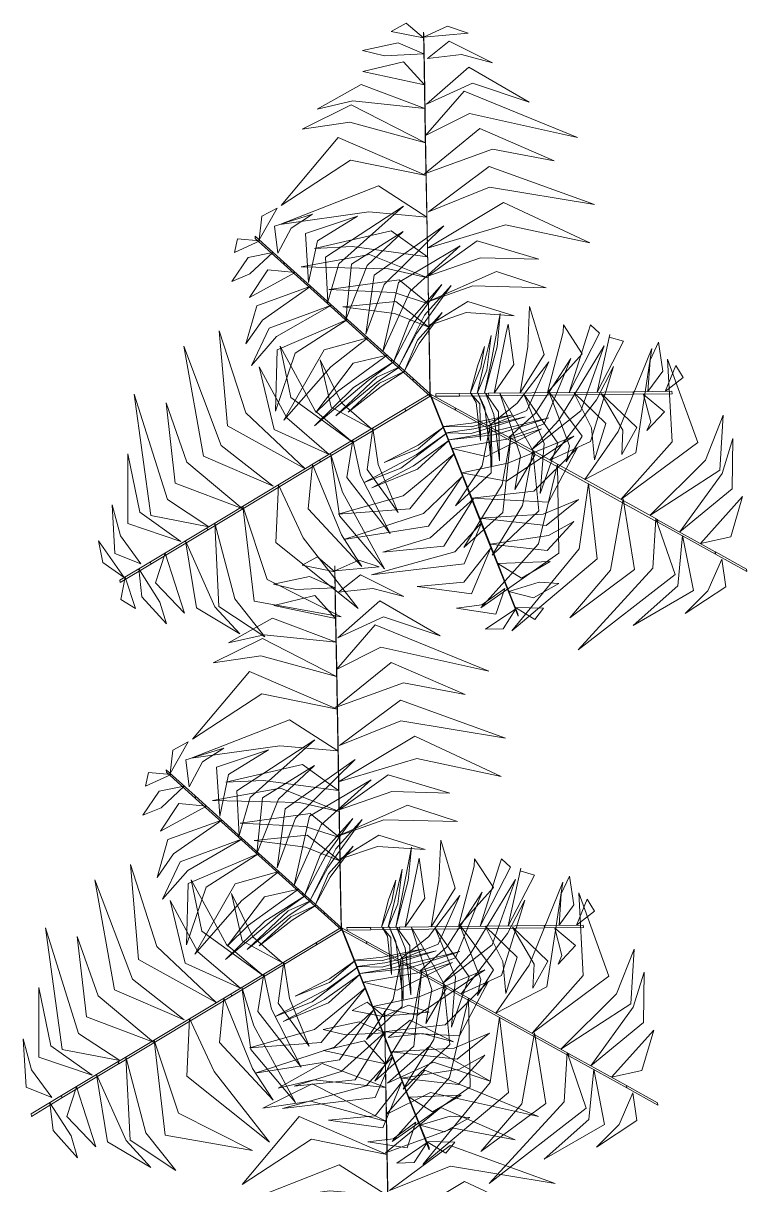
# Model space of a CAD drawing. Header units: millimetres. Extents: x 935 to 13922, y 3203 to 7816.
# Drawn here: x 3680.4 to 3714.5, y 6950.8 to 7005.4 of the extents above; entities that cross this region are included whole.
import ezdxf

# ---------------------------------------------------------------- set-up
doc = ezdxf.new("R2010")
doc.units = ezdxf.units.MM
doc.layers.add('PIANTE', color=7, linetype='Continuous', lineweight=5, true_color=0x007a00)

msp = doc.modelspace()

# ---------------------------------------------------------------- linework, layer by layer
at = {"layer": 'PIANTE'}
for points in [[(3699.243, 7004.748, -0.365), (3697.714, 7005.055, -1.079), (3698.429, 7005.442, -1.274)], [(3699.243, 7004.788, -0.442), (3701.34, 7004.971, -1.112), (3700.37, 7005.301, -1.218)], [(3699.27, 7003.351, 1.007), (3699.282, 7003.239, 1.007), (3699.252, 7004.915, -0.669), (3699.24, 7005.027, -0.669)], [(3699.257, 7003.998, 0.385), (3697.41, 7003.909, -0.02), (3696.36, 7004.161, -0.551), (3698.048, 7004.519, -0.457)], [(3699.423, 7003.787, 0.521), (3701.034, 7003.964, -0.029), (3702.492, 7003.576, 0.023), (3700.454, 7004.601, -0.534)], [(3699.283, 7002.543, 1.396), (3696.378, 7003.163, 0.52), (3698.299, 7003.632, 0.693)], [(3699.325, 7000.239, 2.451), (3699.338, 7000.127, 2.451), (3699.282, 7003.236, 1.001), (3699.27, 7003.348, 1.001)], [(3699.381, 7001.632, 1.777), (3701.545, 7002.62, 0.91), (3704.21, 7001.732, 0.831), (3701.369, 7003.375, 0.588)], [(3699.303, 7001.432, 1.914), (3695.916, 7001.783, 1.065), (3694.237, 7001.403, 0.9), (3696.308, 7002.559, 0.785)], [(3699.326, 7000.151, 2.424), (3701.408, 7001.196, 2.141), (3706.494, 7000.061, 1.137), (3701.146, 7002.245, 2.276)], [(3699.331, 6999.82, 2.421), (3695.772, 7000.787, 1.885), (3693.524, 7000.453, 1.46), (3695.838, 7001.607, 1.971)], [(3699.286, 6998.353, 2.28), (3702.483, 6999.517, 1.807), (3705.387, 6998.966, 1.242), (3701.898, 7000.483, 1.993)], [(3699.359, 6998.271, 2.286), (3695.804, 6999, 1.728), (3692.543, 6996.868, 0.963), (3695.226, 7000.056, 1.723)], [(3699.436, 6994.043, 1.898), (3699.448, 6993.931, 1.898), (3699.338, 7000.12, 2.44), (3699.325, 7000.232, 2.44)], [(3699.471, 6996.571, 2.096), (3702.353, 6997.725, 1.679), (3707.28, 6996.913, 0.731), (3702.336, 6998.701, 1.765)], [(3699.394, 6996.32, 2.115), (3696.658, 6996.56, 1.657), (3692.477, 6995.975, 0.871), (3697.114, 6997.782, 1.848)], [(3691.5, 6995.246, 7.939), (3692.35, 6996.741, 7.533), (3691.624, 6996.357, 7.599)], [(3694.739, 6992.328, 8.07), (3695.261, 6994.119, 8.276), (3698.305, 6996.83, 7.091), (3694.628, 6994.427, 8.792)], [(3699.421, 6994.855, 1.961), (3703.106, 6995.954, 1.395), (3707.069, 6995.11, 0.617), (3703.006, 6997.008, 1.502)], [(3692.39, 6994.619, 8.205), (3693.014, 6995.794, 7.883), (3694.019, 6996.45, 7.753), (3692.227, 6995.891, 7.791)], [(3693.829, 6993.235, 8.213), (3694.25, 6995.204, 7.992), (3696.127, 6996.366, 7.563), (3693.677, 6995.545, 8.072)], [(3692.671, 6994.192, 8.368), (3692.683, 6994.08, 8.368), (3691.322, 6995.306, 7.877), (3691.31, 6995.418, 7.877)], [(3699.427, 6994.452, 1.952), (3695.876, 6994.926, 1.372), (3694.111, 6994.84, 1.054), (3697.72, 6995.669, 1.763)], [(3695.583, 6991.49, 7.251), (3696.595, 6994.043, 7.366), (3698.287, 6995.634, 6.734), (3695.844, 6994.108, 7.885)], [(3696.529, 6990.803, 6.41), (3697.391, 6993.151, 6.562), (3700.203, 6995.907, 5.545), (3696.915, 6993.58, 7.011)], [(3691.543, 6995.206, 7.976), (3690.343, 6994.647, 7.615), (3690.478, 6995.301, 7.63)], [(3697.328, 6989.996, 5.63), (3698.612, 6992.828, 5.651), (3700.965, 6994.958, 4.746), (3698.057, 6993.241, 6.148)], [(3699.445, 6993.533, 1.376), (3701.926, 6994.406, 1.582), (3704.667, 6994.331, 0.775), (3701.758, 6995.193, 2.41)], [(3692.152, 6994.657, 8.196), (3691.071, 6993.642, 7.893), (3690.214, 6993.288, 7.633), (3690.981, 6994.422, 7.83)], [(3699.445, 6993.456, 1.336), (3697.59, 6993.88, 1.332), (3693.487, 6993.975, 0.478), (3696.694, 6994.556, 1.804)], [(3693.202, 6993.712, 8.314), (3691.046, 6992.539, 7.976), (3691.907, 6993.84, 8.269)], [(3694.703, 6992.362, 8.124), (3694.715, 6992.25, 8.124), (3692.683, 6994.08, 8.363), (3692.67, 6994.192, 8.363)], [(3699.394, 6992.306, 0.168), (3701.553, 6993.075, 0.357), (3705.016, 6992.992, -0.65), (3702.667, 6993.76, 0.741)], [(3699.52, 6989.36, -2.785), (3699.532, 6989.248, -2.785), (3699.448, 6993.932, 1.9), (3699.436, 6994.044, 1.9)], [(3699.467, 6992.24, 0.12), (3697.853, 6992.76, 0.269), (3694.786, 6992.913, -0.288), (3698.086, 6993.368, 0.933)], [(3693.928, 6993.058, 8.229), (3691.654, 6991.467, 7.805), (3690.882, 6990.348, 7.551), (3691.392, 6992.14, 7.919)], [(3697.835, 6989.539, 4.696), (3698.806, 6991.352, 5.17), (3700.097, 6993.139, 4.561), (3698.564, 6991.406, 6.06)], [(3698.069, 6989.251, 3.369), (3698.912, 6990.83, 3.792), (3700.54, 6993.09, 3.036), (3699.287, 6991.705, 4.323)], [(3694.908, 6992.175, 7.936), (3692.322, 6990.691, 7.976), (3691.141, 6989.329, 7.564), (3691.969, 6991.096, 8.363)], [(3697.728, 6989.636, 5.262), (3697.74, 6989.524, 5.262), (3694.715, 6992.25, 8.113), (3694.703, 6992.362, 8.113)], [(3699.487, 6991.14, -0.98), (3697.871, 6991.777, -0.715), (3695.449, 6992.093, -0.957), (3697.942, 6992.344, -0.129)], [(3699.486, 6991.216, -0.941), (3701.251, 6991.819, -0.813), (3703.507, 6991.674, -1.559), (3701.323, 6992.348, -0.305)], [(3703.788, 6988.039, 10.153), (3704.147, 6990.228, 9.951), (3704.233, 6992.112, 9.202), (3704.916, 6989.854, 10.569)], [(3698.339, 6989.085, 2.164), (3699.034, 6990.371, 2.481), (3700.114, 6991.824, 1.89), (3698.957, 6990.528, 3.044)], [(3702.115, 6988.021, 8.467), (3702.417, 6989.502, 8.647), (3702.853, 6991.778, 8.123), (3702.7, 6990.212, 9.251)], [(3695.666, 6991.492, 7.222), (3693.195, 6989.904, 7.153), (3692.269, 6987.187, 5.793), (3692.346, 6990.068, 7.575)], [(3702.559, 6988.026, 9.292), (3703.132, 6990.865, 9.105), (3703.219, 6991.27, 8.863), (3703.484, 6989.384, 9.66)], [(3705.071, 6988.053, 11.052), (3705.813, 6990.895, 10.982), (3705.829, 6991.239, 9.623), (3706.71, 6989.882, 11.405)], [(3706.091, 6988.064, 11.765), (3706.988, 6990.907, 11.805), (3707.096, 6991.241, 11.394), (3707.522, 6990.848, 12.193)], [(3693.669, 6984.466, 1.961), (3690.876, 6987.108, 1.395), (3689.625, 6990.962, 0.617), (3690.012, 6986.494, 1.502)], [(3696.619, 6990.634, 6.323), (3694.873, 6989.267, 6.121), (3692.658, 6986.75, 5.372), (3694.56, 6990.063, 6.739)], [(3701.759, 6988.017, 7.138), (3702.065, 6989.304, 7.461), (3702.418, 6990.75, 7.158), (3702.22, 6989.111, 8.163)], [(3707.41, 6988.078, 12.059), (3708.006, 6990.789, 11.635), (3707.976, 6990.667, 11.381), (3708.653, 6990.471, 11.748)], [(3692.158, 6983.652, 2.096), (3689.718, 6985.57, 1.679), (3687.957, 6990.243, 0.731), (3688.882, 6985.068, 1.765)], [(3695.89, 6985.718, 0.168), (3694.145, 6987.203, 0.357), (3692.485, 6990.243, -0.65), (3692.995, 6987.825, 0.741)], [(3701.436, 6988.013, 5.936), (3701.777, 6989.301, 6.386), (3702.116, 6990.227, 6.362), (3701.936, 6989.237, 7.018)], [(3704.318, 6985.358, 1.336), (3705.613, 6986.753, 1.332), (3707.747, 6990.259, 0.478), (3706.647, 6987.191, 1.804)], [(3706.825, 6983.97, 2.115), (3708.4, 6986.22, 1.657), (3709.984, 6990.133, 0.871), (3709.23, 6985.214, 1.848)], [(3709.799, 6988.104, 12.026), (3709.907, 6989.583, 11.723), (3710.298, 6990.424, 11.463), (3710.502, 6989.071, 11.66)], [(3697.862, 6989.514, 4.637), (3696.637, 6988.628, 4.817), (3694.101, 6986.498, 4.293), (3695.948, 6988.298, 5.422)], [(3697.533, 6989.811, 5.462), (3695.187, 6988.11, 5.276), (3694.175, 6987.12, 5.034), (3695.932, 6989.438, 5.83)], [(3696.788, 6986.342, -0.941), (3695.384, 6987.569, -0.813), (3694.381, 6989.595, -1.559), (3694.89, 6987.367, -0.305)], [(3698.747, 6988.718, 0.143), (3698.759, 6988.606, 0.143), (3697.74, 6989.525, 5.263), (3697.728, 6989.636, 5.263)], [(3699.52, 6989.36, -2.785), (3699.532, 6989.248, -2.785), (3699.556, 6987.888, -8.417), (3699.544, 6988, -8.417)], [(3702.292, 6986.481, -0.98), (3703.651, 6987.561, -0.715), (3705.136, 6989.5, -0.957), (3704.107, 6987.216, -0.129)], [(3703.254, 6985.948, 0.12), (3704.512, 6987.085, 0.269), (3706.178, 6989.665, -0.288), (3704.922, 6986.58, 0.933)], [(3708.531, 6983.025, 2.286), (3710.941, 6985.74, 1.728), (3710.725, 6989.63, 0.963), (3712.144, 6985.712, 1.723)], [(3694.803, 6985.148, 1.376), (3692.806, 6986.86, 1.582), (3691.5, 6989.272, 0.775), (3692.208, 6986.322, 2.41)], [(3698.127, 6989.275, 3.308), (3697.03, 6988.536, 3.631), (3695.117, 6986.96, 3.328), (3697.047, 6988.783, 4.333)], [(3698.366, 6989.06, 2.106), (3697.244, 6988.344, 2.556), (3695.693, 6987.14, 2.532), (3697.17, 6988.497, 3.189)], [(3705.19, 6984.876, 1.952), (3707.376, 6987.714, 1.372), (3708.184, 6989.286, 1.054), (3707.098, 6985.746, 1.763)], [(3710.62, 6988.113, 11.806), (3711.123, 6989.337, 11.445), (3711.467, 6988.764, 11.46)], [(3698.747, 6988.718, 0.143), (3698.759, 6988.606, 0.143), (3699.585, 6987.863, -6.164), (3699.573, 6987.975, -6.164)], [(3689.13, 6981.736, 2.424), (3687.185, 6983.016, 2.141), (3685.625, 6987.989, 1.137), (3686.407, 6982.265, 2.276)], [(3698.379, 6987.299, -2.785), (3698.391, 6987.187, -2.785), (3699.556, 6987.888, -8.417), (3699.544, 6988, -8.417)], [(3700.734, 6987.342, -2.785), (3700.746, 6987.23, -2.785), (3699.556, 6987.888, -8.417), (3699.544, 6988, -8.417)], [(3699.983, 6986.942, 0.143), (3699.996, 6986.83, 0.143), (3699.585, 6987.863, -6.164), (3699.573, 6987.975, -6.164)], [(3700.925, 6988.007, 3.973), (3700.937, 6987.895, 3.973), (3699.826, 6987.883, -2.335), (3699.814, 6987.995, -2.335)], [(3700.925, 6988.007, 3.973), (3700.937, 6987.895, 3.973), (3702.309, 6987.91, 9.093), (3702.297, 6988.021, 9.093)], [(3701.474, 6988.013, 5.994), (3701.724, 6987.595, 6.311), (3701.914, 6985.795, 5.719), (3701.887, 6987.532, 6.874)], [(3701.785, 6988.074, 7.199), (3702.125, 6987.34, 7.621), (3702.458, 6984.575, 6.866), (3702.442, 6986.442, 8.153)], [(3702.152, 6988.021, 8.525), (3702.556, 6987.027, 9), (3702.816, 6984.838, 8.391), (3702.77, 6987.152, 9.89)], [(3702.297, 6988.021, 9.092), (3702.309, 6987.91, 9.092), (3706.381, 6987.954, 11.943), (3706.368, 6988.066, 11.943)], [(3702.834, 6988.028, 9.46), (3703.808, 6985.075, 9.481), (3703.53, 6983.486, 8.576), (3704.496, 6985.147, 9.978)], [(3703.969, 6987.975, 10.24), (3704.925, 6985.664, 10.392), (3704.733, 6983.304, 9.375), (3705.566, 6985.671, 10.841)], [(3705.131, 6988.111, 11.081), (3706.115, 6985.547, 11.196), (3705.958, 6984.803, 10.563), (3706.711, 6986.008, 11.715)], [(3706.318, 6988.066, 11.899), (3707.148, 6986.395, 12.106), (3707.292, 6984.894, 10.92), (3707.822, 6986.597, 12.621)], [(3706.368, 6988.066, 11.953), (3706.381, 6987.954, 11.953), (3709.115, 6987.983, 12.193), (3709.103, 6988.095, 12.193)], [(3707.603, 6988.015, 12.043), (3708.626, 6986.281, 11.822), (3708.57, 6985.139, 11.393), (3709.279, 6986.418, 11.902)], [(3709.103, 6988.095, 12.198), (3709.115, 6987.983, 12.198), (3710.946, 6988.003, 11.707), (3710.934, 6988.115, 11.707)], [(3709.598, 6987.972, 12.035), (3709.935, 6986.685, 11.712), (3709.753, 6986.276, 11.583), (3710.581, 6987.146, 11.621)], [(3690.708, 6982.601, 2.28), (3688.101, 6984.787, 1.807), (3687.126, 6987.577, 1.242), (3687.557, 6983.798, 1.993)], [(3698.379, 6987.299, -2.785), (3698.391, 6987.187, -2.785), (3694.376, 6984.773, 1.9), (3694.364, 6984.885, 1.9)], [(3700.734, 6987.342, -2.785), (3700.746, 6987.23, -2.785), (3704.845, 6984.96, 1.9), (3704.832, 6985.072, 1.9)], [(3699.983, 6986.942, 0.143), (3699.996, 6986.83, 0.143), (3700.502, 6985.555, 5.263), (3700.49, 6985.667, 5.263)], [(3700.173, 6986.467, 2.106), (3701.497, 6986.611, 2.556), (3703.421, 6987.003, 2.532), (3701.495, 6986.441, 3.189)], [(3700.292, 6986.168, 3.308), (3701.604, 6986.343, 3.631), (3704.017, 6986.908, 3.328), (3701.479, 6986.13, 4.333)], [(3700.424, 6985.837, 4.637), (3701.915, 6986.087, 4.817), (3705.133, 6986.873, 4.293), (3702.679, 6986.078, 5.422)], [(3709.887, 6982.275, 2.421), (3712.504, 6984.874, 1.885), (3713.339, 6986.988, 1.46), (3713.181, 6984.406, 1.971)], [(3700.356, 6986.163, 3.369), (3698.9, 6985.122, 3.792), (3696.439, 6983.817, 3.036), (3698.176, 6984.503, 4.323)], [(3696.854, 6986.381, -0.98), (3697.11, 6984.663, -0.715), (3698.047, 6982.408, -0.957), (3696.584, 6984.441, -0.129)], [(3700.187, 6986.432, 2.164), (3698.994, 6985.588, 2.481), (3697.382, 6984.764, 1.89), (3698.994, 6985.413, 3.044)], [(3700.588, 6985.424, 5.462), (3703.444, 6985.909, 5.276), (3704.79, 6986.348, 5.034), (3702.188, 6985.049, 5.83)], [(3702.359, 6986.443, -0.941), (3701.998, 6984.613, -0.813), (3700.744, 6982.732, -1.559), (3702.42, 6984.286, -0.305)], [(3695.912, 6985.814, 0.12), (3696.268, 6984.156, 0.269), (3697.669, 6981.423, -0.288), (3695.625, 6984.053, 0.933)], [(3700.437, 6985.802, 4.696), (3698.763, 6984.607, 5.17), (3696.813, 6983.578, 4.561), (3698.956, 6984.452, 6.06)], [(3700.49, 6985.667, 5.262), (3700.502, 6985.555, 5.262), (3702.006, 6981.771, 8.113), (3701.994, 6981.883, 8.113)], [(3701.042, 6984.282, 6.323), (3703.213, 6984.733, 6.121), (3706.315, 6986.007, 5.372), (3703.141, 6983.881, 6.739)], [(3703.348, 6985.977, 0.168), (3702.935, 6983.723, 0.357), (3701.132, 6980.766, -0.65), (3702.97, 6982.416, 0.741)], [(3711.297, 6981.494, 1.914), (3713.294, 6984.251, 1.065), (3713.805, 6985.895, 0.9), (3713.77, 6983.524, 0.785)], [(3687.821, 6981.043, 1.777), (3685.883, 6982.423, 0.91), (3685.32, 6985.176, 0.831), (3685.317, 6981.893, 0.588)], [(3694.869, 6985.187, 1.336), (3695.43, 6983.368, 1.332), (3697.399, 6979.767, 0.478), (3695.292, 6982.254, 1.804)], [(3700.689, 6985.168, 5.63), (3698.283, 6983.198, 5.651), (3695.229, 6982.331, 4.746), (3698.598, 6982.582, 6.148)], [(3701.516, 6983.089, 7.222), (3704.434, 6983.418, 7.153), (3706.469, 6985.443, 5.793), (3705.123, 6982.895, 7.575)], [(3704.385, 6985.321, 1.376), (3703.901, 6982.735, 1.582), (3702.465, 6980.398, 0.775), (3704.666, 6982.486, 2.41)], [(3704.832, 6985.072, 1.898), (3704.844, 6984.96, 1.898), (3710.259, 6981.962, 2.44), (3710.247, 6982.074, 2.44)], [(3694.365, 6984.885, 1.898), (3694.377, 6984.773, 1.898), (3689.073, 6981.583, 2.44), (3689.06, 6981.695, 2.44)], [(3694.015, 6984.673, 1.952), (3695.38, 6981.361, 1.372), (3696.338, 6979.876, 1.054), (3693.815, 6982.586, 1.763)], [(3705.542, 6984.68, 1.961), (3704.651, 6980.939, 1.395), (3701.939, 6977.929, 0.617), (3705.614, 6980.498, 1.502)], [(3701.048, 6984.09, 6.41), (3699.234, 6982.368, 6.562), (3695.492, 6981.143, 5.545), (3699.471, 6981.771, 7.011)], [(3692.414, 6983.71, 2.115), (3693.575, 6981.222, 1.657), (3696.171, 6977.893, 0.871), (3692.288, 6981.005, 1.848)], [(3707.003, 6983.778, 2.096), (3706.562, 6980.705, 1.679), (3703.395, 6976.844, 0.731), (3707.415, 6980.233, 1.765)], [(3701.591, 6983.054, 7.251), (3699.552, 6981.215, 7.366), (3697.331, 6980.539, 6.734), (3700.197, 6980.824, 7.885)], [(3701.892, 6982.142, 7.936), (3704.868, 6982.326, 7.976), (3706.531, 6983.023, 7.564), (3705.005, 6981.806, 8.363)], [(3708.639, 6983.047, 2.28), (3708.048, 6979.697, 1.807), (3706.12, 6977.458, 1.242), (3709.177, 6979.721, 1.993)], [(3712.269, 6980.955, 1.396), (3714.259, 6983.161, 0.52), (3713.704, 6981.263, 0.693)], [(3685.933, 6980.002, 0.521), (3684.974, 6981.308, -0.029), (3684.581, 6982.765, 0.023), (3684.713, 6980.488, -0.534)], [(3690.742, 6982.705, 2.286), (3691.888, 6979.261, 1.728), (3695.365, 6977.503, 0.963), (3691.263, 6978.233, 1.723)], [(3689.414, 6981.906, 2.421), (3690.357, 6978.34, 1.885), (3691.77, 6976.56, 1.46), (3689.613, 6977.987, 1.971)], [(3701.976, 6981.93, 8.07), (3700.715, 6980.555, 8.276), (3696.784, 6979.475, 7.091), (3701.145, 6979.999, 8.792)], [(3701.994, 6981.883, 8.124), (3702.006, 6981.771, 8.124), (3703.016, 6979.23, 8.363), (3703.004, 6979.342, 8.363)], [(3702.38, 6980.915, 8.229), (3705.123, 6981.333, 7.805), (3706.311, 6981.995, 7.551), (3705.06, 6980.615, 7.919)], [(3710.176, 6982.114, 2.424), (3710.04, 6979.789, 2.141), (3706.514, 6975.951, 1.137), (3711.08, 6979.491, 2.276)], [(3710.252, 6982.071, 2.451), (3710.265, 6981.959, 2.451), (3712.986, 6980.452, 1.001), (3712.973, 6980.564, 1.001)], [(3689.055, 6981.692, 2.451), (3689.067, 6981.58, 2.451), (3686.402, 6979.977, 1.001), (3686.39, 6980.089, 1.001)], [(3711.431, 6981.326, 1.777), (3711.205, 6978.958, 0.91), (3709.103, 6977.094, 0.831), (3711.947, 6978.733, 0.588)], [(3685.156, 6979.346, -0.442), (3683.949, 6981.07, -1.112), (3684.149, 6980.065, -1.218)], [(3688.033, 6981.075, 1.914), (3689.422, 6977.967, 1.065), (3690.59, 6976.703, 0.9), (3688.555, 6977.918, 0.785)], [(3702.39, 6980.712, 8.213), (3701.139, 6979.135, 7.992), (3698.942, 6978.925, 7.563), (3701.502, 6978.575, 8.072)], [(3686.387, 6980.087, 1.007), (3686.399, 6979.975, 1.007), (3684.963, 6979.111, -0.669), (3684.951, 6979.223, -0.669)], [(3687.081, 6980.502, 1.396), (3687.996, 6977.677, 0.52), (3686.63, 6979.106, 0.693)], [(3695.061, 6979.623, -0.365), (3693.532, 6979.93, -1.079), (3694.247, 6980.317, -1.274)], [(3695.061, 6979.663, -0.442), (3697.158, 6979.846, -1.112), (3696.188, 6980.175, -1.218)], [(3702.741, 6980.007, 8.314), (3705.193, 6980.104, 7.976), (3703.845, 6979.319, 8.269)], [(3713.276, 6980.212, 0.521), (3712.625, 6978.728, -0.029), (3711.56, 6977.66, 0.023), (3713.465, 6978.912, -0.534)], [(3712.976, 6980.563, 1.007), (3712.988, 6980.451, 1.007), (3714.454, 6979.639, -0.669), (3714.442, 6979.751, -0.669)], [(3685.834, 6979.753, 0.385), (3686.834, 6978.198, -0.02), (3687.141, 6977.163, -0.551), (3685.986, 6978.446, -0.457)], [(3695.088, 6978.226, 1.007), (3695.1, 6978.114, 1.007), (3695.07, 6979.79, -0.669), (3695.058, 6979.902, -0.669)], [(3685.191, 6979.366, -0.365), (3685.689, 6977.888, -1.079), (3684.997, 6978.313, -1.274)], [(3695.075, 6978.872, 0.385), (3693.228, 6978.784, -0.02), (3692.178, 6979.036, -0.551), (3693.867, 6979.394, -0.457)], [(3695.241, 6978.662, 0.521), (3696.852, 6978.839, -0.029), (3698.31, 6978.451, 0.023), (3696.273, 6979.476, -0.534)], [(3703.004, 6979.342, 8.368), (3703.016, 6979.23, 8.368), (3703.693, 6977.528, 7.877), (3703.68, 6977.64, 7.877)], [(3703.262, 6978.695, 8.196), (3704.681, 6979.126, 7.893), (3705.606, 6979.063, 7.633), (3704.417, 6978.387, 7.83)], [(3695.101, 6977.418, 1.396), (3692.196, 6978.038, 0.52), (3694.117, 6978.506, 0.693)], [(3703.066, 6978.835, 8.205), (3701.986, 6978.058, 7.883), (3700.794, 6977.915, 7.753), (3702.649, 6977.622, 7.791)], [(3695.143, 6975.114, 2.451), (3695.156, 6975.002, 2.451), (3695.1, 6978.111, 1.001), (3695.088, 6978.223, 1.001)], [(3695.199, 6976.507, 1.777), (3697.363, 6977.494, 0.91), (3700.029, 6976.606, 0.831), (3697.187, 6978.25, 0.588)], [(3703.586, 6977.878, 7.939), (3702.161, 6976.915, 7.533), (3702.983, 6976.937, 7.599)], [(3703.565, 6977.933, 7.976), (3704.889, 6977.902, 7.615), (3704.477, 6977.376, 7.63)], [(3695.121, 6976.307, 1.914), (3691.734, 6976.658, 1.065), (3690.055, 6976.278, 0.9), (3692.126, 6977.433, 0.785)], [(3695.144, 6975.026, 2.424), (3697.226, 6976.071, 2.141), (3702.312, 6974.936, 1.137), (3696.964, 6977.12, 2.276)], [(3695.149, 6974.695, 2.421), (3691.59, 6975.662, 1.885), (3689.342, 6975.328, 1.46), (3691.656, 6976.482, 1.971)], [(3695.104, 6973.228, 2.28), (3698.301, 6974.392, 1.807), (3701.205, 6973.841, 1.242), (3697.716, 6975.358, 1.993)], [(3695.177, 6973.146, 2.286), (3691.622, 6973.875, 1.728), (3688.361, 6971.743, 0.963), (3691.044, 6974.931, 1.723)], [(3695.254, 6968.918, 1.898), (3695.267, 6968.806, 1.898), (3695.156, 6974.995, 2.44), (3695.144, 6975.107, 2.44)], [(3695.289, 6971.446, 2.096), (3698.171, 6972.6, 1.679), (3703.098, 6971.788, 0.731), (3698.154, 6973.575, 1.765)], [(3695.212, 6971.195, 2.115), (3692.477, 6971.434, 1.657), (3688.296, 6970.85, 0.871), (3692.932, 6972.657, 1.848)], [(3695.239, 6969.73, 1.961), (3698.924, 6970.828, 1.395), (3702.887, 6969.984, 0.617), (3698.824, 6971.883, 1.502)], [(3687.318, 6970.12, 7.939), (3688.168, 6971.615, 7.533), (3687.442, 6971.231, 7.599)], [(3688.208, 6969.494, 8.205), (3688.832, 6970.669, 7.883), (3689.837, 6971.325, 7.753), (3688.045, 6970.766, 7.791)], [(3690.557, 6967.203, 8.07), (3691.079, 6968.994, 8.276), (3694.123, 6971.705, 7.091), (3690.446, 6969.302, 8.792)], [(3689.647, 6968.11, 8.213), (3690.068, 6970.079, 7.992), (3691.945, 6971.241, 7.563), (3689.495, 6970.42, 8.072)], [(3692.347, 6965.678, 6.41), (3693.21, 6968.026, 6.562), (3696.021, 6970.782, 5.545), (3692.733, 6968.455, 7.011)], [(3688.489, 6969.067, 8.368), (3688.501, 6968.955, 8.368), (3687.14, 6970.181, 7.877), (3687.128, 6970.292, 7.877)], [(3695.245, 6969.327, 1.952), (3691.694, 6969.801, 1.372), (3689.929, 6969.714, 1.054), (3693.538, 6970.544, 1.763)], [(3691.401, 6966.365, 7.251), (3692.413, 6968.917, 7.366), (3694.105, 6970.509, 6.734), (3691.662, 6968.983, 7.885)], [(3687.361, 6970.081, 7.976), (3686.161, 6969.522, 7.615), (3686.297, 6970.176, 7.63)], [(3693.146, 6964.871, 5.63), (3694.43, 6967.702, 5.651), (3696.783, 6969.833, 4.746), (3693.875, 6968.115, 6.148)], [(3695.263, 6968.407, 1.376), (3697.744, 6969.281, 1.582), (3700.485, 6969.206, 0.775), (3697.577, 6970.068, 2.41)], [(3687.97, 6969.532, 8.196), (3686.89, 6968.516, 7.893), (3686.032, 6968.163, 7.633), (3686.799, 6969.297, 7.83)], [(3695.263, 6968.331, 1.336), (3693.408, 6968.754, 1.332), (3689.305, 6968.849, 0.478), (3692.512, 6969.431, 1.804)], [(3689.02, 6968.587, 8.314), (3686.864, 6967.413, 7.976), (3687.725, 6968.715, 8.269)], [(3690.521, 6967.237, 8.124), (3690.533, 6967.125, 8.124), (3688.501, 6968.955, 8.363), (3688.489, 6969.067, 8.363)], [(3695.212, 6967.181, 0.168), (3697.371, 6967.95, 0.357), (3700.834, 6967.867, -0.65), (3698.485, 6968.634, 0.741)], [(3695.338, 6964.235, -2.785), (3695.35, 6964.123, -2.785), (3695.266, 6968.807, 1.9), (3695.254, 6968.919, 1.9)], [(3695.285, 6967.114, 0.12), (3693.671, 6967.635, 0.269), (3690.604, 6967.788, -0.288), (3693.904, 6968.243, 0.933)], [(3689.746, 6967.933, 8.229), (3687.472, 6966.342, 7.805), (3686.7, 6965.223, 7.551), (3687.21, 6967.014, 7.919)], [(3693.653, 6964.414, 4.696), (3694.625, 6966.227, 5.17), (3695.916, 6968.014, 4.561), (3694.382, 6966.28, 6.06)], [(3693.887, 6964.126, 3.369), (3694.73, 6965.705, 3.792), (3696.358, 6967.965, 3.036), (3695.105, 6966.58, 4.323)], [(3690.726, 6967.05, 7.936), (3688.14, 6965.566, 7.976), (3686.959, 6964.204, 7.564), (3687.787, 6965.971, 8.363)], [(3693.546, 6964.511, 5.262), (3693.558, 6964.399, 5.262), (3690.533, 6967.125, 8.113), (3690.521, 6967.237, 8.113)], [(3695.305, 6966.015, -0.98), (3693.689, 6966.652, -0.715), (3691.267, 6966.968, -0.957), (3693.76, 6967.219, -0.129)], [(3695.304, 6966.091, -0.941), (3697.069, 6966.694, -0.813), (3699.325, 6966.549, -1.559), (3697.141, 6967.223, -0.305)], [(3699.606, 6962.914, 10.153), (3699.965, 6965.102, 9.951), (3700.051, 6966.987, 9.202), (3700.734, 6964.729, 10.569)], [(3694.157, 6963.96, 2.164), (3694.852, 6965.246, 2.481), (3695.932, 6966.699, 1.89), (3694.775, 6965.403, 3.044)], [(3697.933, 6962.896, 8.467), (3698.235, 6964.377, 8.647), (3698.671, 6966.653, 8.123), (3698.518, 6965.087, 9.251)], [(3691.484, 6966.367, 7.222), (3689.013, 6964.779, 7.153), (3688.087, 6962.062, 5.793), (3688.164, 6964.943, 7.575)], [(3698.377, 6962.9, 9.292), (3698.95, 6965.74, 9.105), (3699.037, 6966.145, 8.863), (3699.302, 6964.259, 9.66)], [(3700.889, 6962.928, 11.052), (3701.631, 6965.769, 10.982), (3701.647, 6966.114, 9.623), (3702.528, 6964.757, 11.405)], [(3701.909, 6962.939, 11.765), (3702.806, 6965.782, 11.805), (3702.914, 6966.116, 11.394), (3703.34, 6965.723, 12.193)], [(3689.487, 6959.341, 1.961), (3686.694, 6961.983, 1.395), (3685.443, 6965.837, 0.617), (3685.83, 6961.369, 1.502)], [(3692.437, 6965.508, 6.323), (3690.691, 6964.141, 6.121), (3688.476, 6961.625, 5.372), (3690.378, 6964.937, 6.739)], [(3697.577, 6962.892, 7.138), (3697.884, 6964.178, 7.461), (3698.237, 6965.625, 7.158), (3698.038, 6963.985, 8.163)], [(3703.228, 6962.953, 12.059), (3703.824, 6965.663, 11.635), (3703.794, 6965.542, 11.381), (3704.471, 6965.346, 11.748)], [(3705.617, 6962.979, 12.026), (3705.725, 6964.458, 11.723), (3706.116, 6965.299, 11.463), (3706.32, 6963.946, 11.66)], [(3687.976, 6958.526, 2.096), (3685.536, 6960.445, 1.679), (3683.775, 6965.118, 0.731), (3684.7, 6959.943, 1.765)], [(3691.708, 6960.593, 0.168), (3689.963, 6962.078, 0.357), (3688.303, 6965.118, -0.65), (3688.813, 6962.7, 0.741)], [(3697.255, 6962.888, 5.936), (3697.596, 6964.175, 6.386), (3697.934, 6965.102, 6.362), (3697.754, 6964.112, 7.018)], [(3700.136, 6960.233, 1.336), (3701.431, 6961.628, 1.332), (3703.565, 6965.134, 0.478), (3702.465, 6962.065, 1.804)], [(3702.643, 6958.845, 2.115), (3704.218, 6961.095, 1.657), (3705.802, 6965.008, 0.871), (3705.049, 6960.089, 1.848)], [(3693.681, 6964.389, 4.637), (3692.455, 6963.503, 4.817), (3689.919, 6961.373, 4.293), (3691.766, 6963.173, 5.422)], [(3693.351, 6964.686, 5.462), (3691.005, 6962.985, 5.276), (3689.993, 6961.994, 5.034), (3691.75, 6964.313, 5.83)], [(3692.606, 6961.217, -0.941), (3691.202, 6962.444, -0.813), (3690.199, 6964.47, -1.559), (3690.708, 6962.241, -0.305)], [(3694.565, 6963.593, 0.143), (3694.578, 6963.481, 0.143), (3693.558, 6964.399, 5.263), (3693.546, 6964.511, 5.263)], [(3695.338, 6964.235, -2.785), (3695.35, 6964.123, -2.785), (3695.375, 6962.763, -8.417), (3695.362, 6962.875, -8.417)], [(3698.11, 6961.355, -0.98), (3699.47, 6962.436, -0.715), (3700.954, 6964.375, -0.957), (3699.925, 6962.091, -0.129)], [(3699.072, 6960.823, 0.12), (3700.33, 6961.96, 0.269), (3701.996, 6964.54, -0.288), (3700.74, 6961.454, 0.933)], [(3704.349, 6957.9, 2.286), (3706.759, 6960.615, 1.728), (3706.543, 6964.505, 0.963), (3707.962, 6960.587, 1.723)], [(3706.438, 6962.988, 11.806), (3706.942, 6964.212, 11.445), (3707.285, 6963.639, 11.46)], [(3690.621, 6960.023, 1.376), (3688.624, 6961.735, 1.582), (3687.318, 6964.147, 0.775), (3688.026, 6961.196, 2.41)], [(3693.945, 6964.15, 3.308), (3692.848, 6963.411, 3.631), (3690.935, 6961.835, 3.328), (3692.865, 6963.658, 4.333)], [(3694.185, 6963.935, 2.106), (3693.062, 6963.219, 2.556), (3691.511, 6962.015, 2.532), (3692.988, 6963.372, 3.189)], [(3701.008, 6959.751, 1.952), (3703.194, 6962.589, 1.372), (3704.002, 6964.161, 1.054), (3702.916, 6960.621, 1.763)], [(3694.565, 6963.593, 0.143), (3694.578, 6963.481, 0.143), (3695.403, 6962.737, -6.164), (3695.391, 6962.849, -6.164)], [(3684.949, 6956.611, 2.424), (3683.003, 6957.891, 2.141), (3681.443, 6962.863, 1.137), (3682.225, 6957.14, 2.276)], [(3694.197, 6962.174, -2.785), (3694.209, 6962.062, -2.785), (3695.375, 6962.763, -8.417), (3695.362, 6962.875, -8.417)], [(3696.552, 6962.216, -2.785), (3696.564, 6962.104, -2.785), (3695.375, 6962.763, -8.417), (3695.362, 6962.875, -8.417)], [(3695.801, 6961.817, 0.143), (3695.814, 6961.705, 0.143), (3695.403, 6962.737, -6.164), (3695.391, 6962.849, -6.164)], [(3696.743, 6962.881, 3.973), (3696.755, 6962.769, 3.973), (3695.644, 6962.757, -2.335), (3695.632, 6962.869, -2.335)], [(3696.743, 6962.881, 3.973), (3696.755, 6962.769, 3.973), (3698.127, 6962.784, 9.093), (3698.115, 6962.896, 9.093)], [(3697.292, 6962.888, 5.994), (3697.542, 6962.47, 6.311), (3697.732, 6960.67, 5.719), (3697.705, 6962.407, 6.874)], [(3697.603, 6962.949, 7.199), (3697.943, 6962.215, 7.621), (3698.276, 6959.45, 6.866), (3698.26, 6961.317, 8.153)], [(3697.97, 6962.895, 8.525), (3698.374, 6961.902, 9), (3698.635, 6959.713, 8.391), (3698.589, 6962.027, 9.89)], [(3698.115, 6962.896, 9.092), (3698.127, 6962.784, 9.092), (3702.199, 6962.829, 11.943), (3702.187, 6962.941, 11.943)], [(3698.653, 6962.903, 9.46), (3699.626, 6959.95, 9.481), (3699.348, 6958.361, 8.576), (3700.314, 6960.022, 9.978)], [(3699.787, 6962.85, 10.24), (3700.743, 6960.539, 10.392), (3700.551, 6958.179, 9.375), (3701.384, 6960.546, 10.841)], [(3700.949, 6962.985, 11.081), (3701.933, 6960.422, 11.196), (3701.776, 6959.678, 10.563), (3702.529, 6960.883, 11.715)], [(3702.137, 6962.941, 11.899), (3702.966, 6961.27, 12.106), (3703.11, 6959.769, 10.92), (3703.64, 6961.472, 12.621)], [(3702.187, 6962.941, 11.953), (3702.199, 6962.829, 11.953), (3704.934, 6962.858, 12.193), (3704.921, 6962.97, 12.193)], [(3703.421, 6962.89, 12.043), (3704.444, 6961.156, 11.822), (3704.388, 6960.014, 11.393), (3705.097, 6961.293, 11.902)], [(3704.921, 6962.97, 12.198), (3704.933, 6962.858, 12.198), (3706.764, 6962.878, 11.707), (3706.752, 6962.99, 11.707)], [(3705.417, 6962.846, 12.035), (3705.753, 6961.559, 11.712), (3705.571, 6961.15, 11.583), (3706.399, 6962.021, 11.621)], [(3686.526, 6957.475, 2.28), (3683.919, 6959.662, 1.807), (3682.944, 6962.452, 1.242), (3683.375, 6958.673, 1.993)], [(3694.197, 6962.174, -2.785), (3694.209, 6962.062, -2.785), (3690.195, 6959.648, 1.9), (3690.182, 6959.76, 1.9)], [(3696.552, 6962.216, -2.785), (3696.564, 6962.104, -2.785), (3700.663, 6959.835, 1.9), (3700.65, 6959.947, 1.9)], [(3695.801, 6961.817, 0.143), (3695.814, 6961.705, 0.143), (3696.32, 6960.43, 5.263), (3696.308, 6960.542, 5.263)], [(3695.991, 6961.342, 2.106), (3697.315, 6961.486, 2.556), (3699.239, 6961.878, 2.532), (3697.313, 6961.316, 3.189)], [(3696.11, 6961.043, 3.308), (3697.422, 6961.218, 3.631), (3699.835, 6961.783, 3.328), (3697.297, 6961.005, 4.333)], [(3696.242, 6960.712, 4.637), (3697.733, 6960.962, 4.817), (3700.951, 6961.748, 4.293), (3698.497, 6960.953, 5.422)], [(3705.705, 6957.149, 2.421), (3708.322, 6959.749, 1.885), (3709.157, 6961.862, 1.46), (3708.999, 6959.281, 1.971)], [(3696.174, 6961.038, 3.369), (3694.718, 6959.996, 3.792), (3692.257, 6958.692, 3.036), (3693.994, 6959.378, 4.323)], [(3692.672, 6961.256, -0.98), (3692.928, 6959.538, -0.715), (3693.865, 6957.283, -0.957), (3692.402, 6959.316, -0.129)], [(3696.005, 6961.307, 2.164), (3694.812, 6960.463, 2.481), (3693.2, 6959.638, 1.89), (3694.812, 6960.288, 3.044)], [(3696.406, 6960.299, 5.462), (3699.262, 6960.784, 5.276), (3700.608, 6961.223, 5.034), (3698.006, 6959.924, 5.83)], [(3698.177, 6961.318, -0.941), (3697.816, 6959.488, -0.813), (3696.563, 6957.606, -1.559), (3698.238, 6959.161, -0.305)], [(3691.73, 6960.689, 0.12), (3692.086, 6959.031, 0.269), (3693.487, 6956.298, -0.288), (3691.443, 6958.928, 0.933)], [(3696.255, 6960.677, 4.696), (3694.581, 6959.482, 5.17), (3692.631, 6958.452, 4.561), (3694.775, 6959.327, 6.06)], [(3696.308, 6960.542, 5.262), (3696.32, 6960.43, 5.262), (3697.824, 6956.646, 8.113), (3697.812, 6956.758, 8.113)], [(3696.86, 6959.157, 6.323), (3699.032, 6959.608, 6.121), (3702.133, 6960.882, 5.372), (3698.959, 6958.756, 6.739)], [(3699.166, 6960.852, 0.168), (3698.753, 6958.598, 0.357), (3696.95, 6955.641, -0.65), (3698.788, 6957.291, 0.741)], [(3707.115, 6956.369, 1.914), (3709.113, 6959.126, 1.065), (3709.623, 6960.77, 0.9), (3709.588, 6958.399, 0.785)], [(3683.639, 6955.918, 1.777), (3681.701, 6957.298, 0.91), (3681.138, 6960.051, 0.831), (3681.135, 6956.768, 0.588)], [(3690.687, 6960.062, 1.336), (3691.248, 6958.243, 1.332), (3693.217, 6954.642, 0.478), (3691.11, 6957.129, 1.804)], [(3696.507, 6960.042, 5.63), (3694.101, 6958.073, 5.651), (3691.047, 6957.206, 4.746), (3694.416, 6957.457, 6.148)], [(3697.334, 6957.964, 7.222), (3700.252, 6958.293, 7.153), (3702.287, 6960.318, 5.793), (3700.941, 6957.769, 7.575)], [(3700.203, 6960.195, 1.376), (3699.719, 6957.61, 1.582), (3698.283, 6955.273, 0.775), (3700.484, 6957.361, 2.41)], [(3700.65, 6959.947, 1.898), (3700.662, 6959.835, 1.898), (3706.077, 6956.837, 2.44), (3706.065, 6956.949, 2.44)], [(3690.183, 6959.76, 1.898), (3690.195, 6959.648, 1.898), (3684.891, 6956.458, 2.44), (3684.879, 6956.57, 2.44)], [(3689.834, 6959.548, 1.952), (3691.198, 6956.236, 1.372), (3692.156, 6954.75, 1.054), (3689.633, 6957.461, 1.763)], [(3697.403, 6958.664, -0.365), (3695.874, 6958.971, -1.079), (3696.589, 6959.359, -1.274)], [(3701.36, 6959.555, 1.961), (3700.469, 6955.814, 1.395), (3697.757, 6952.804, 0.617), (3701.432, 6955.373, 1.502)], [(3696.866, 6958.965, 6.41), (3695.052, 6957.243, 6.562), (3691.31, 6956.018, 5.545), (3695.289, 6956.646, 7.011)], [(3697.43, 6957.268, 1.007), (3697.442, 6957.156, 1.007), (3697.412, 6958.831, -0.669), (3697.4, 6958.943, -0.669)], [(3697.403, 6958.704, -0.442), (3699.5, 6958.888, -1.112), (3698.53, 6959.217, -1.218)], [(3688.232, 6958.585, 2.115), (3689.393, 6956.096, 1.657), (3691.99, 6952.768, 0.871), (3688.106, 6955.88, 1.848)], [(3697.417, 6957.914, 0.385), (3695.57, 6957.825, -0.02), (3694.52, 6958.077, -0.551), (3696.208, 6958.435, -0.457)], [(3697.583, 6957.703, 0.521), (3699.194, 6957.881, -0.029), (3700.652, 6957.493, 0.023), (3698.614, 6958.517, -0.534)], [(3702.822, 6958.653, 2.096), (3702.38, 6955.58, 1.679), (3699.213, 6951.719, 0.731), (3703.233, 6955.108, 1.765)], [(3697.409, 6957.929, 7.251), (3695.37, 6956.09, 7.366), (3693.149, 6955.414, 6.734), (3696.015, 6955.699, 7.885)], [(3697.711, 6957.017, 7.936), (3700.687, 6957.2, 7.976), (3702.349, 6957.897, 7.564), (3700.823, 6956.681, 8.363)], [(3704.457, 6957.922, 2.28), (3703.867, 6954.571, 1.807), (3701.938, 6952.333, 1.242), (3704.995, 6954.595, 1.993)], [(3708.087, 6955.83, 1.396), (3710.077, 6958.036, 0.52), (3709.522, 6956.138, 0.693)], [(3681.751, 6954.877, 0.521), (3680.792, 6956.183, -0.029), (3680.399, 6957.64, 0.023), (3680.531, 6955.363, -0.534)], [(3686.56, 6957.58, 2.286), (3687.706, 6954.136, 1.728), (3691.183, 6952.378, 0.963), (3687.081, 6953.107, 1.723)], [(3697.443, 6956.459, 1.396), (3694.538, 6957.079, 0.52), (3696.459, 6957.548, 0.693)], [(3697.485, 6954.155, 2.451), (3697.498, 6954.043, 2.451), (3697.442, 6957.153, 1.001), (3697.43, 6957.265, 1.001)], [(3697.541, 6955.548, 1.777), (3699.704, 6956.536, 0.91), (3702.37, 6955.648, 0.831), (3699.529, 6957.291, 0.588)], [(3684.873, 6956.566, 2.451), (3684.885, 6956.454, 2.451), (3682.22, 6954.852, 1.001), (3682.208, 6954.963, 1.001)], [(3685.232, 6956.781, 2.421), (3686.175, 6953.215, 1.885), (3687.588, 6951.435, 1.46), (3685.431, 6952.862, 1.971)], [(3697.794, 6956.805, 8.07), (3696.533, 6955.43, 8.276), (3692.602, 6954.35, 7.091), (3696.963, 6954.874, 8.792)], [(3697.812, 6956.758, 8.124), (3697.824, 6956.646, 8.124), (3698.834, 6954.104, 8.363), (3698.822, 6954.216, 8.363)], [(3698.198, 6955.79, 8.229), (3700.941, 6956.208, 7.805), (3702.129, 6956.87, 7.551), (3700.878, 6955.49, 7.919)], [(3705.994, 6956.989, 2.424), (3705.858, 6954.663, 2.141), (3702.332, 6950.826, 1.137), (3706.898, 6954.366, 2.276)], [(3706.07, 6956.945, 2.451), (3706.083, 6956.834, 2.451), (3708.804, 6955.327, 1.001), (3708.791, 6955.439, 1.001)], [(3697.462, 6955.348, 1.914), (3694.076, 6955.699, 1.065), (3692.397, 6955.32, 0.9), (3694.468, 6956.475, 0.785)], [(3697.486, 6954.067, 2.424), (3699.568, 6955.112, 2.141), (3704.654, 6953.977, 1.137), (3699.306, 6956.162, 2.276)], [(3707.249, 6956.201, 1.777), (3707.023, 6953.833, 0.91), (3704.921, 6951.968, 0.831), (3707.765, 6953.608, 0.588)], [(3683.851, 6955.95, 1.914), (3685.24, 6952.842, 1.065), (3686.408, 6951.578, 0.9), (3684.373, 6952.793, 0.785)], [(3697.491, 6953.737, 2.421), (3693.932, 6954.703, 1.885), (3691.684, 6954.369, 1.46), (3693.998, 6955.524, 1.971)], [(3698.208, 6955.587, 8.213), (3696.957, 6954.01, 7.992), (3694.76, 6953.8, 7.563), (3697.32, 6953.45, 8.072)], [(3682.205, 6954.962, 1.007), (3682.218, 6954.85, 1.007), (3680.781, 6953.986, -0.669), (3680.769, 6954.098, -0.669)], [(3682.899, 6955.377, 1.396), (3683.814, 6952.552, 0.52), (3682.448, 6953.981, 0.693)], [(3698.559, 6954.882, 8.314), (3701.011, 6954.979, 7.976), (3699.663, 6954.194, 8.269)], [(3709.094, 6955.086, 0.521), (3708.443, 6953.603, -0.029), (3707.378, 6952.534, 0.023), (3709.283, 6953.787, -0.534)], [(3708.794, 6955.437, 1.007), (3708.806, 6955.325, 1.007), (3710.272, 6954.514, -0.669), (3710.26, 6954.626, -0.669)], [(3681.652, 6954.628, 0.385), (3682.652, 6953.073, -0.02), (3682.959, 6952.037, -0.551), (3681.805, 6953.321, -0.457)], [(3697.446, 6952.269, 2.28), (3700.643, 6953.433, 1.807), (3703.547, 6952.882, 1.242), (3700.058, 6954.399, 1.993)], [(3697.519, 6952.187, 2.286), (3693.963, 6952.917, 1.728), (3690.703, 6950.785, 0.963), (3693.386, 6953.973, 1.723)], [(3697.596, 6947.96, 1.898), (3697.608, 6947.848, 1.898), (3697.498, 6954.037, 2.44), (3697.485, 6954.148, 2.44)], [(3698.822, 6954.217, 8.368), (3698.834, 6954.105, 8.368), (3699.511, 6952.403, 7.877), (3699.498, 6952.515, 7.877)], [(3699.08, 6953.57, 8.196), (3700.5, 6954.001, 7.893), (3701.425, 6953.938, 7.633), (3700.235, 6953.262, 7.83)], [(3698.884, 6953.71, 8.205), (3697.804, 6952.933, 7.883), (3696.612, 6952.79, 7.753), (3698.467, 6952.497, 7.791)], [(3699.404, 6952.753, 7.939), (3697.979, 6951.79, 7.533), (3698.801, 6951.812, 7.599)], [(3699.383, 6952.808, 7.976), (3700.707, 6952.777, 7.615), (3700.295, 6952.25, 7.63)], [(3697.631, 6950.488, 2.096), (3700.513, 6951.642, 1.679), (3705.44, 6950.83, 0.731), (3700.496, 6952.617, 1.765)], [(3697.554, 6950.237, 2.115), (3694.818, 6950.476, 1.657), (3690.637, 6949.891, 0.871), (3695.274, 6951.699, 1.848)], [(3697.581, 6948.771, 1.961), (3701.266, 6949.87, 1.395), (3705.229, 6949.026, 0.617), (3701.166, 6950.925, 1.502)]]:
    msp.add_3dface(points, dxfattribs=at)

doc.saveas('drawing.dxf')
